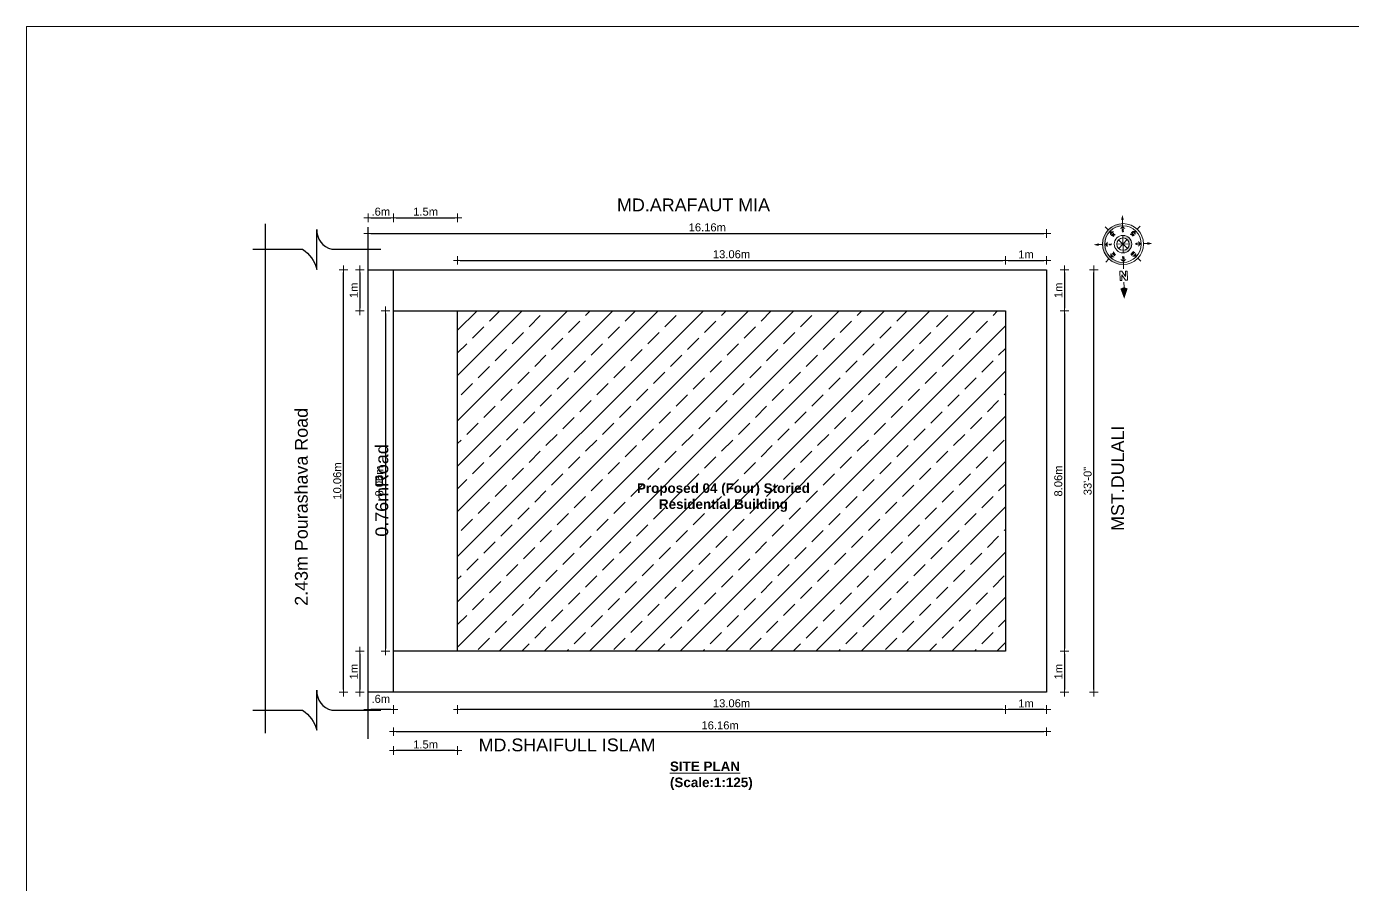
# Model space of a CAD drawing. Header units: inches. Extents: x -4010 to 92088, y -38563 to -1318.
# Drawn here: x 28242 to 29485, y -16698 to -15893 of the extents above; entities that cross this region are included whole.
import ezdxf
from ezdxf.enums import TextEntityAlignment as Align

# ---------------------------------------------------------------- set-up
doc = ezdxf.new("R2010")
doc.units = ezdxf.units.IN
doc.header["$MEASUREMENT"] = 0
doc.header["$PDMODE"] = 99
for name, color, linetype, lineweight in [('1-FOUNDATION DIM', 31, 'Continuous', 5), ('1-TXT', 4, 'Continuous', 5), ('DIM', 7, 'Continuous', 15), ('M-wall', 7, 'Continuous', 5)]:
    doc.layers.add(name, color=color, linetype=linetype, lineweight=lineweight)
doc.layers.add('Brick wall', color=3, linetype='Continuous')
doc.layers.add('TEX', color=7, linetype='Continuous')
doc.styles.add('ARIAL', font='arial.ttf')
doc.styles.add('ROMANS', font='romans')
doc.styles.get("Standard").update_dxf_attribs({"font": 'ARIALN.TTF'})
doc.dimstyles.new('3-8', dxfattribs={"dimscale": 1.25, "dimtxt": 6, "dimasz": 2, "dimexe": 0.18, "dimexo": 6, "dimgap": 0, "dimtad": 0, "dimdec": 0, "dimzin": 3, "dimdsep": 46, "dimlunit": 3, "dimtxsty": 'ARIAL', "dimblk": 'DD', "dimcen": 1, "dimse1": 1, "dimse2": 1, "dimclrd": 256, "dimclrt": 256, "dimadec": 0, "dimazin": 0, "dimtfac": 0.5, "dimtdec": 0, "dimtmove": 2, "dimatfit": 0, "dimfxl": 0.18, "dimtvp": 0.75, "dimfrac": 1, "dimtolj": 1, "dimtzin": 0, "dimarcsym": 0})

# ---------------------------------------------------------------- blocks, each defined once
blk = doc.blocks.new('DD')
for p, q in [((-1.6, 0), (1.6, 0)), ((0, 1.6), (0, -1.6))]:
    blk.add_line(p, q)
at = {"const_width": 0.3}
blk.add_lwpolyline([(-0.15, 0, 1), (0.15, 0, 1)], format="xyb", close=True, dxfattribs=at)
blk = doc.blocks.new('*D539')
at = {"layer": '1-FOUNDATION DIM', "lineweight": -2}
blk.add_line((28564.9, -16087.5), (29195.9, -16087.5), dxfattribs=at)
at = {"layer": 'Defpoints', "color": 0}
for p in [(29198.4, -16087.5), (28562.4, -16121.4), (29198.4, -16121.4)]:
    blk.add_point(p, dxfattribs=at)
at = {"layer": '1-FOUNDATION DIM', "lineweight": -2, "xscale": 2.5, "yscale": 2.5, "zscale": 2.5, "rotation": 180}
blk.add_blockref('DD', (28562.4, -16087.5), dxfattribs=at)
at = {"layer": '1-FOUNDATION DIM', "lineweight": -2, "xscale": 2.5, "yscale": 2.5, "zscale": 2.5}
blk.add_blockref('DD', (29198.4, -16087.5), dxfattribs=at)
at = {"layer": '1-FOUNDATION DIM', "insert": (28880.4, -16081.7), "char_height": 7.5, "attachment_point": 5, "style": 'ARIAL'}
blk.add_mtext('\\A1;16.16m', dxfattribs=at)
blk = doc.blocks.new('*D540')
at = {"layer": '1-FOUNDATION DIM', "lineweight": -2}
blk.add_line((28564.9, -16072.7), (28583.9, -16072.7), dxfattribs=at)
at = {"layer": 'Defpoints', "color": 0}
for p in [(28586.4, -16072.7), (28586.4, -16121.4), (28562.4, -16161)]:
    blk.add_point(p, dxfattribs=at)
at = {"layer": '1-FOUNDATION DIM', "lineweight": -2, "xscale": 2.5, "yscale": 2.5, "zscale": 2.5, "rotation": 180}
blk.add_blockref('DD', (28562.4, -16072.7), dxfattribs=at)
at = {"layer": '1-FOUNDATION DIM', "lineweight": -2, "xscale": 2.5, "yscale": 2.5, "zscale": 2.5}
blk.add_blockref('DD', (28586.4, -16072.7), dxfattribs=at)
at = {"layer": '1-FOUNDATION DIM', "insert": (28574.4, -16067), "char_height": 7.5, "attachment_point": 5, "style": 'ARIAL'}
blk.add_mtext('\\A1;.6m', dxfattribs=at)
blk = doc.blocks.new('*D541')
at = {"layer": '1-FOUNDATION DIM', "lineweight": -2}
blk.add_line((28588.9, -16072.7), (28643.9, -16072.7), dxfattribs=at)
at = {"layer": 'Defpoints', "color": 0}
for p in [(28646.4, -16072.7), (28586.4, -16121.4), (28646.4, -16160)]:
    blk.add_point(p, dxfattribs=at)
at = {"layer": '1-FOUNDATION DIM', "lineweight": -2, "xscale": 2.5, "yscale": 2.5, "zscale": 2.5, "rotation": 180}
blk.add_blockref('DD', (28586.4, -16072.7), dxfattribs=at)
at = {"layer": '1-FOUNDATION DIM', "lineweight": -2, "xscale": 2.5, "yscale": 2.5, "zscale": 2.5}
blk.add_blockref('DD', (28646.4, -16072.7), dxfattribs=at)
at = {"layer": '1-FOUNDATION DIM', "insert": (28616.4, -16067), "char_height": 7.5, "attachment_point": 5, "style": 'ARIAL'}
blk.add_mtext('\\A1;1.5m', dxfattribs=at)
blk = doc.blocks.new('*D542')
at = {"layer": '1-FOUNDATION DIM', "lineweight": -2}
blk.add_line((28648.9, -16112.6), (29157.3, -16112.6), dxfattribs=at)
at = {"layer": 'Defpoints', "color": 0}
for p in [(29159.8, -16112.6), (28646.4, -16161), (29159.8, -16160)]:
    blk.add_point(p, dxfattribs=at)
at = {"layer": '1-FOUNDATION DIM', "lineweight": -2, "xscale": 2.5, "yscale": 2.5, "zscale": 2.5, "rotation": 180}
blk.add_blockref('DD', (28646.4, -16112.6), dxfattribs=at)
at = {"layer": '1-FOUNDATION DIM', "lineweight": -2, "xscale": 2.5, "yscale": 2.5, "zscale": 2.5}
blk.add_blockref('DD', (29159.8, -16112.6), dxfattribs=at)
at = {"layer": '1-FOUNDATION DIM', "insert": (28903.1, -16106.9), "char_height": 7.5, "attachment_point": 5, "style": 'ARIAL'}
blk.add_mtext('\\A1;13.06m', dxfattribs=at)
blk = doc.blocks.new('*D543')
at = {"layer": '1-FOUNDATION DIM', "lineweight": -2}
blk.add_line((29162.3, -16112.6), (29195.9, -16112.6), dxfattribs=at)
at = {"layer": 'Defpoints', "color": 0}
for p in [(29198.4, -16112.6), (29198.4, -16121.4), (29159.8, -16160)]:
    blk.add_point(p, dxfattribs=at)
at = {"layer": '1-FOUNDATION DIM', "lineweight": -2, "xscale": 2.5, "yscale": 2.5, "zscale": 2.5, "rotation": 180}
blk.add_blockref('DD', (29159.8, -16112.6), dxfattribs=at)
at = {"layer": '1-FOUNDATION DIM', "lineweight": -2, "xscale": 2.5, "yscale": 2.5, "zscale": 2.5}
blk.add_blockref('DD', (29198.4, -16112.6), dxfattribs=at)
at = {"layer": '1-FOUNDATION DIM', "insert": (29179.1, -16107), "char_height": 7.5, "attachment_point": 5, "style": 'ARIAL'}
blk.add_mtext('\\A1;1m', dxfattribs=at)
blk = doc.blocks.new('*D380')
at = {"layer": '1-FOUNDATION DIM', "lineweight": -2}
blk.add_line((29215.2, -16123.9), (29215.2, -16157.5), dxfattribs=at)
at = {"layer": 'Defpoints', "color": 0}
for p in [(29198.4, -16121.4), (29159.8, -16160), (29215.2, -16160)]:
    blk.add_point(p, dxfattribs=at)
at = {"layer": '1-FOUNDATION DIM', "lineweight": -2, "xscale": 2.5, "yscale": 2.5, "zscale": 2.5}
for p, rotation in [((29215.2, -16121.4), 90), ((29215.2, -16160), 270)]:
    blk.add_blockref('DD', p, dxfattribs=dict(at, rotation=rotation))
at = {"layer": '1-FOUNDATION DIM', "insert": (29209.5, -16140.7), "char_height": 7.5, "attachment_point": 5, "rotation": 90, "style": 'ARIAL'}
blk.add_mtext('\\A1;1m', dxfattribs=at)
blk = doc.blocks.new('*D544')
at = {"layer": '1-FOUNDATION DIM', "lineweight": -2}
blk.add_line((29215.2, -16162.5), (29215.2, -16476.3), dxfattribs=at)
at = {"layer": 'Defpoints', "color": 0}
for p in [(29159.8, -16160), (29159.8, -16478.8), (29215.2, -16478.8)]:
    blk.add_point(p, dxfattribs=at)
at = {"layer": '1-FOUNDATION DIM', "lineweight": -2, "xscale": 2.5, "yscale": 2.5, "zscale": 2.5}
for p, rotation in [((29215.2, -16160), 90), ((29215.2, -16478.8), 270)]:
    blk.add_blockref('DD', p, dxfattribs=dict(at, rotation=rotation))
at = {"layer": '1-FOUNDATION DIM', "insert": (29209.4, -16319.4), "char_height": 7.5, "attachment_point": 5, "rotation": 90, "style": 'ARIAL'}
blk.add_mtext('\\A1;8.06m', dxfattribs=at)
blk = doc.blocks.new('*D545')
at = {"layer": '1-FOUNDATION DIM', "lineweight": -2}
blk.add_line((29215.2, -16481.3), (29215.2, -16514.9), dxfattribs=at)
at = {"layer": 'Defpoints', "color": 0}
for p in [(29159.8, -16478.8), (29198.4, -16517.4), (29215.2, -16517.4)]:
    blk.add_point(p, dxfattribs=at)
at = {"layer": '1-FOUNDATION DIM', "lineweight": -2, "xscale": 2.5, "yscale": 2.5, "zscale": 2.5}
for p, rotation in [((29215.2, -16478.8), 90), ((29215.2, -16517.4), 270)]:
    blk.add_blockref('DD', p, dxfattribs=dict(at, rotation=rotation))
at = {"layer": '1-FOUNDATION DIM', "insert": (29209.5, -16498.1), "char_height": 7.5, "attachment_point": 5, "rotation": 90, "style": 'ARIAL'}
blk.add_mtext('\\A1;1m', dxfattribs=at)
blk = doc.blocks.new('*D381')
at = {"layer": '1-FOUNDATION DIM', "lineweight": -2}
blk.add_line((29242.7, -16514.9), (29242.7, -16123.9), dxfattribs=at)
at = {"layer": 'Defpoints', "color": 0}
for p in [(29198.4, -16121.4), (29242.7, -16121.4), (29198.4, -16517.4)]:
    blk.add_point(p, dxfattribs=at)
at = {"layer": '1-FOUNDATION DIM', "lineweight": -2, "xscale": 2.5, "yscale": 2.5, "zscale": 2.5}
for p, rotation in [((29242.7, -16121.4), 90), ((29242.7, -16517.4), 270)]:
    blk.add_blockref('DD', p, dxfattribs=dict(at, rotation=rotation))
at = {"layer": '1-FOUNDATION DIM', "insert": (29236.9, -16319.4), "char_height": 7.5, "attachment_point": 5, "rotation": 90, "style": 'ARIAL'}
blk.add_mtext('\\A1;33\'-0"', dxfattribs=at)
blk = doc.blocks.new('*D382')
at = {"layer": '1-FOUNDATION DIM', "lineweight": -2}
blk.add_line((29195.9, -16533.5), (29162.3, -16533.5), dxfattribs=at)
at = {"layer": 'Defpoints', "color": 0}
for p in [(29159.8, -16478.8), (29198.4, -16517.4), (29159.8, -16533.5)]:
    blk.add_point(p, dxfattribs=at)
at = {"layer": '1-FOUNDATION DIM', "lineweight": -2, "xscale": 2.5, "yscale": 2.5, "zscale": 2.5, "rotation": 180}
blk.add_blockref('DD', (29159.8, -16533.5), dxfattribs=at)
at = {"layer": '1-FOUNDATION DIM', "lineweight": -2, "xscale": 2.5, "yscale": 2.5, "zscale": 2.5}
blk.add_blockref('DD', (29198.4, -16533.5), dxfattribs=at)
at = {"layer": '1-FOUNDATION DIM', "insert": (29179.1, -16527.9), "char_height": 7.5, "attachment_point": 5, "style": 'ARIAL'}
blk.add_mtext('\\A1;1m', dxfattribs=at)
blk = doc.blocks.new('*D546')
at = {"layer": '1-FOUNDATION DIM', "lineweight": -2}
blk.add_line((29157.3, -16533.5), (28648.9, -16533.5), dxfattribs=at)
at = {"layer": 'Defpoints', "color": 0}
for p in [(28646.4, -16478.8), (29159.8, -16478.8), (28646.4, -16533.5)]:
    blk.add_point(p, dxfattribs=at)
at = {"layer": '1-FOUNDATION DIM', "lineweight": -2, "xscale": 2.5, "yscale": 2.5, "zscale": 2.5, "rotation": 180}
blk.add_blockref('DD', (28646.4, -16533.5), dxfattribs=at)
at = {"layer": '1-FOUNDATION DIM', "lineweight": -2, "xscale": 2.5, "yscale": 2.5, "zscale": 2.5}
blk.add_blockref('DD', (29159.8, -16533.5), dxfattribs=at)
at = {"layer": '1-FOUNDATION DIM', "insert": (28903.1, -16527.8), "char_height": 7.5, "attachment_point": 5, "style": 'ARIAL'}
blk.add_mtext('\\A1;13.06m', dxfattribs=at)
blk = doc.blocks.new('*D547')
at = {"layer": '1-FOUNDATION DIM', "lineweight": -2}
blk.add_line((28643.9, -16572.1), (28588.9, -16572.1), dxfattribs=at)
at = {"layer": 'Defpoints', "color": 0}
for p in [(28646.4, -16478.8), (28586.4, -16517.4), (28586.4, -16572.1)]:
    blk.add_point(p, dxfattribs=at)
at = {"layer": '1-FOUNDATION DIM', "lineweight": -2, "xscale": 2.5, "yscale": 2.5, "zscale": 2.5, "rotation": 180}
blk.add_blockref('DD', (28586.4, -16572.1), dxfattribs=at)
at = {"layer": '1-FOUNDATION DIM', "lineweight": -2, "xscale": 2.5, "yscale": 2.5, "zscale": 2.5}
blk.add_blockref('DD', (28646.4, -16572.1), dxfattribs=at)
at = {"layer": '1-FOUNDATION DIM', "insert": (28616.4, -16566.4), "char_height": 7.5, "attachment_point": 5, "style": 'ARIAL'}
blk.add_mtext('\\A1;1.5m', dxfattribs=at)
blk = doc.blocks.new('*D548')
at = {"layer": '1-FOUNDATION DIM', "lineweight": -2}
blk.add_line((28583.9, -16533.5), (28564.9, -16533.5), dxfattribs=at)
at = {"layer": 'Defpoints', "color": 0}
for p in [(28562.4, -16517.4), (28586.4, -16517.4), (28562.4, -16533.5)]:
    blk.add_point(p, dxfattribs=at)
at = {"layer": '1-FOUNDATION DIM', "lineweight": -2, "xscale": 2.5, "yscale": 2.5, "zscale": 2.5, "rotation": 180}
blk.add_blockref('DD', (28562.4, -16533.5), dxfattribs=at)
at = {"layer": '1-FOUNDATION DIM', "lineweight": -2, "xscale": 2.5, "yscale": 2.5, "zscale": 2.5}
blk.add_blockref('DD', (28586.4, -16533.5), dxfattribs=at)
at = {"layer": '1-FOUNDATION DIM', "insert": (28574.4, -16517.4), "char_height": 7.5, "attachment_point": 5, "style": 'ARIAL'}
blk.add_mtext('\\A1;\\P.6m', dxfattribs=at)
blk = doc.blocks.new('*D549')
at = {"layer": '1-FOUNDATION DIM', "lineweight": -2}
blk.add_line((28588.9, -16554.3), (29195.9, -16554.3), dxfattribs=at)
at = {"layer": 'Defpoints', "color": 0}
for p in [(28586.4, -16478.8), (29198.4, -16478.8), (29198.4, -16554.3)]:
    blk.add_point(p, dxfattribs=at)
at = {"layer": '1-FOUNDATION DIM', "lineweight": -2, "xscale": 2.5, "yscale": 2.5, "zscale": 2.5, "rotation": 180}
blk.add_blockref('DD', (28586.4, -16554.3), dxfattribs=at)
at = {"layer": '1-FOUNDATION DIM', "lineweight": -2, "xscale": 2.5, "yscale": 2.5, "zscale": 2.5}
blk.add_blockref('DD', (29198.4, -16554.3), dxfattribs=at)
at = {"layer": '1-FOUNDATION DIM', "insert": (28892.4, -16548.5), "char_height": 7.5, "attachment_point": 5, "style": 'ARIAL'}
blk.add_mtext('\\A1;16.16m', dxfattribs=at)
blk = doc.blocks.new('*D550')
at = {"layer": '1-FOUNDATION DIM', "lineweight": -2}
blk.add_line((28554.8, -16123.9), (28554.8, -16157.5), dxfattribs=at)
at = {"layer": 'Defpoints', "color": 0}
for p in [(28562.4, -16121.4), (28554.8, -16160), (28586.4, -16160)]:
    blk.add_point(p, dxfattribs=at)
at = {"layer": '1-FOUNDATION DIM', "lineweight": -2, "xscale": 2.5, "yscale": 2.5, "zscale": 2.5}
for p, rotation in [((28554.8, -16121.4), 90), ((28554.8, -16160), 270)]:
    blk.add_blockref('DD', p, dxfattribs=dict(at, rotation=rotation))
at = {"layer": '1-FOUNDATION DIM', "insert": (28549.1, -16140.7), "char_height": 7.5, "attachment_point": 5, "rotation": 90, "style": 'ARIAL'}
blk.add_mtext('\\A1;1m', dxfattribs=at)
blk = doc.blocks.new('*D551')
at = {"layer": '1-FOUNDATION DIM', "lineweight": -2}
blk.add_line((28578.8, -16162.5), (28578.8, -16476.3), dxfattribs=at)
at = {"layer": 'Defpoints', "color": 0}
for p in [(28586.4, -16160), (28562.4, -16478.8), (28578.8, -16478.8)]:
    blk.add_point(p, dxfattribs=at)
at = {"layer": '1-FOUNDATION DIM', "lineweight": -2, "xscale": 2.5, "yscale": 2.5, "zscale": 2.5}
for p, rotation in [((28578.8, -16160), 90), ((28578.8, -16478.8), 270)]:
    blk.add_blockref('DD', p, dxfattribs=dict(at, rotation=rotation))
at = {"layer": '1-FOUNDATION DIM', "insert": (28573, -16319.4), "char_height": 7.5, "attachment_point": 5, "rotation": 90, "style": 'ARIAL'}
blk.add_mtext('\\A1;8.06m', dxfattribs=at)
blk = doc.blocks.new('*D383')
at = {"layer": '1-FOUNDATION DIM', "lineweight": -2}
blk.add_line((28554.8, -16481.3), (28554.8, -16514.9), dxfattribs=at)
at = {"layer": 'Defpoints', "color": 0}
for p in [(28562.4, -16478.8), (28554.8, -16517.4), (28562.4, -16517.4)]:
    blk.add_point(p, dxfattribs=at)
at = {"layer": '1-FOUNDATION DIM', "lineweight": -2, "xscale": 2.5, "yscale": 2.5, "zscale": 2.5}
for p, rotation in [((28554.8, -16478.8), 90), ((28554.8, -16517.4), 270)]:
    blk.add_blockref('DD', p, dxfattribs=dict(at, rotation=rotation))
at = {"layer": '1-FOUNDATION DIM', "insert": (28549.1, -16498.1), "char_height": 7.5, "attachment_point": 5, "rotation": 90, "style": 'ARIAL'}
blk.add_mtext('\\A1;1m', dxfattribs=at)
blk = doc.blocks.new('*D384')
at = {"layer": '1-FOUNDATION DIM', "lineweight": -2}
blk.add_line((28539.4, -16514.9), (28539.4, -16123.9), dxfattribs=at)
at = {"layer": 'Defpoints', "color": 0}
for p in [(28539.4, -16121.4), (28562.4, -16121.4), (28562.4, -16517.4)]:
    blk.add_point(p, dxfattribs=at)
at = {"layer": '1-FOUNDATION DIM', "lineweight": -2, "xscale": 2.5, "yscale": 2.5, "zscale": 2.5}
for p, rotation in [((28539.4, -16121.4), 90), ((28539.4, -16517.4), 270)]:
    blk.add_blockref('DD', p, dxfattribs=dict(at, rotation=rotation))
at = {"layer": '1-FOUNDATION DIM', "insert": (28533.6, -16319.4), "char_height": 7.5, "attachment_point": 5, "rotation": 90, "style": 'ARIAL'}
blk.add_mtext('\\A1;10.06m', dxfattribs=at)
blk = doc.blocks.new('Anno_North_J_Metric')
at = {"linetype": 'ByBlock', "lineweight": -2}
h = blk.add_hatch(color=0, dxfattribs=at)
h.paths.add_polyline_path([(-4.17, 0), (-4.68, 0, 1), (4.68, 0), (4.17, 0, -1)])
h.paths.add_polyline_path([(1.41, 0), (2, 0, 1), (-2, 0), (-1.41, 0, -1)])
at = {"color": 0, "linetype": 'ByBlock', "lineweight": -2}
for p, q in [((-3.31, 3.31), (-4.01, 4.01)), ((0, 4.68), (0, 5.67)), ((3.31, 3.31), (4.01, 4.01)), ((-4.68, 0), (-5.67, 0)), ((-4.68, 0), (-4.17, 0)), ((-1.41, 0), (-2, 0)), ((-1.41, 0), (1.41, 0)), ((1.41, 0), (-1.41, 0)), ((-1, 1), (1, -1)), ((-1, -1), (1, 1)), ((1, -1), (-1, 1)), ((1, 1), (-1, -1)), ((0, 1.41), (0, -1.41)), ((0, -1.41), (0, 1.41)), ((1.41, 0), (2, 0)), ((4.68, 0), (4.17, 0)), ((4.68, 0), (5.67, 0)), ((6.17, 0.4), (6.17, 0.82)), ((6.17, 0.82), (8.27, 0.82)), ((7.43, 0.4), (6.17, 0.4)), ((6.17, -0.44), (7.43, 0.4)), ((8.27, 0.4), (7.01, -0.44)), ((8.27, 0.82), (8.27, 0.4)), ((8.67, 0), (9.83, 0)), ((6.17, -0.86), (6.17, -0.44)), ((8.27, -0.86), (6.17, -0.86)), ((7.01, -0.44), (8.27, -0.44)), ((8.27, -0.44), (8.27, -0.86)), ((-3.31, -3.31), (-4.01, -4.01)), ((0, -4.68), (0, -5.67)), ((3.31, -3.31), (4.01, -4.01))]:
    blk.add_line(p, q, dxfattribs=at)
for radius in [4.68, 4.17, 2, 1.41]:
    blk.add_circle((0, 0), radius, dxfattribs=at)
for points in [[(-0.33, 5.5), (0, 5.67), (0, 6.67)], [(0, 6.67), (0.33, 5.5), (0, 5.67)], [(0, 4.17), (0.67, 3.5), (-0.67, 3.5)], [(-6.67, 0), (-5.5, 0.33), (-5.67, 0)], [(-5.5, -0.33), (-5.67, 0), (-6.67, 0)], [(-4.17, 0), (-3.5, 0.67), (-3.5, -0.67)], [(-2.95, 2.95), (-2, 2.95), (-2.95, 2)], [(2.95, 2.95), (2.95, 2), (2, 2.95)], [(4.17, 0), (3.5, -0.67), (3.5, 0.67)], [(12.5, 0), (10.17, 0.83), (9.83, 0)], [(9.83, 0), (10.17, -0.83), (12.5, 0)], [(-2.95, -2.95), (-2.95, -2), (-2, -2.95)], [(2.95, -2.95), (2, -2.95), (2.95, -2)], [(0, -4.17), (-0.67, -3.5), (0.67, -3.5)], [(0, -6.67), (-0.33, -5.5), (0, -5.67)], [(0.33, -5.5), (0, -5.67), (0, -6.67)]]:
    blk.add_solid(points, dxfattribs=at)
at = {"color": 0, "linetype": 'ByBlock', "lineweight": -2, "style": 'ROMANS'}
blk.add_text('W', height=0.5, dxfattribs=at).set_placement((0, 2.83), align=Align.CENTER)
for s, rotation, p in [('S', 270, (-3.33, 0)), ('SW', 45, (-2, 2)), ('NW', 315, (2, 2)), ('N', 270, (2.83, 0)), ('SE', 135, (-2, -2)), ('E', 180, (0, -2.67)), ('NE', 225, (2, -2))]:
    blk.add_text(s, height=0.5, rotation=rotation, dxfattribs=at).set_placement(p, align=Align.CENTER)

msp = doc.modelspace()

# ---------------------------------------------------------------- hatches: boundary and pattern name
at = {"layer": '1-TXT'}
h = msp.add_hatch(dxfattribs=at)
h.set_pattern_fill('ANSI33', color=256, scale=120, style=0)
h.set_pattern_definition([(45, (8269.056, 4725.378), (-21.213203, 21.213203), []), (45, (8290.27, 4725.378), (-21.213203, 21.213203), [15, -7.5])])
h.paths.add_polyline_path([(29159.81, -16159.968), (28646.41, -16159.968), (28646.41, -16478.768), (29159.81, -16478.768)])
h.paths.add_polyline_path([(28798.311, -16319.317), (28992.668, -16319.317), (28992.668, -16352.531), (28798.311, -16352.531)], flags=24)

# ---------------------------------------------------------------- linework, layer by layer
at = {"layer": '1-FOUNDATION DIM'}
msp.add_lwpolyline([(28242.348, -15893.413), (37083.326, -15893.413), (37083.326, -17501.775), (28242.348, -17501.775)], close=True, dxfattribs=at)
at = {"layer": 'Brick wall'}
for p, q in [((28466.41, -16555.717), (28466.41, -16078.421)), ((28562.41, -16561.092), (28562.41, -16081.441)), ((28562.41, -16121.368), (29198.41, -16121.368)), ((28586.41, -16517.368), (28586.41, -16121.368)), ((29198.41, -16121.368), (29198.41, -16517.368)), ((28586.41, -16159.968), (29159.81, -16159.968)), ((28646.41, -16478.768), (28646.41, -16159.968)), ((29159.81, -16159.968), (29159.81, -16478.768)), ((29159.81, -16478.768), (28586.41, -16478.768)), ((29198.41, -16517.368), (28562.41, -16517.368))]:
    msp.add_line(p, q, dxfattribs=at)
for points in [[(28454.41, -16102.2), (28501.1, -16102.2, -0.18502393), (28514.41, -16121.017), (28514.41, -16083.524, 0.3616375), (28528.577, -16102.2), (28574.41, -16102.2)], [(28454.41, -16534.266), (28501.1, -16534.266, -0.18502393), (28514.41, -16553.083), (28514.41, -16515.589, 0.3616375), (28528.577, -16534.266), (28574.41, -16534.266)]]:
    msp.add_lwpolyline(points, format="xyb", dxfattribs=at)

# ---------------------------------------------------------------- block references
at = {"layer": 'DIM', "ltscale": 500000, "xscale": 4.107415312456121, "yscale": 4.107415312457306, "zscale": 4.107415327752908, "rotation": 271.309834284907}
msp.add_blockref('Anno_North_J_Metric', (29270.028, -16097.354), dxfattribs=at)

# ---------------------------------------------------------------- texts
at = {"layer": 'Defpoints', "insert": (28895.489, -16321.567), "char_height": 9, "width": 207.99392, "attachment_point": 2}
msp.add_mtext('{\\fArial Rounded MT Bold|b0|i0|c0|p34;Proposed 04 (Four) Storied \\PResidential Building}', dxfattribs=at)
at = {"layer": 'M-wall', "insert": (28845.404, -16609.062), "char_height": 9, "width": 207.99392, "attachment_point": 7}
msp.add_mtext('{\\fArial Rounded MT Bold|b1|i0|c0|p34;\\LSITE PLAN\\P\\fArial Rounded MT Bold|b0|i0|c0|p34;\\l(Scale:1:125)}', dxfattribs=at)
at = {"layer": 'TEX', "char_height": 12, "width": 197.21471, "attachment_point": 5}
for s, insert in [('{\\fArial|b0|i0|c0|p34;MD.ARAFAUT MIA}', (28867.496, -16060.692)), ('{\\fArial|b0|i0|c0|p34;MD.SHAIFULL ISLAM}', (28748.966, -16566.883))]:
    msp.add_mtext(s, dxfattribs=dict(at, insert=insert))
at = {"layer": 'TEX', "char_height": 12, "width": 197.21471, "attachment_point": 5, "rotation": 90}
for s, insert in [('{\\fArial|b0|i0|c0|p34;2.43m Pourashava Road}', (28499.981, -16343.649)), ('{\\fArial|b0|i0|c0|p34;MST.DULALI}', (29265.055, -16316.831)), ('{\\fArial|b0|i0|c0|p34;0.76mRoad}', (28575.434, -16328.272))]:
    msp.add_mtext(s, dxfattribs=dict(at, insert=insert))

# ---------------------------------------------------------------- dimensions: what is measured, and where the dimension line sits
at = {"layer": '1-FOUNDATION DIM'}
for base, p1, p2, text, picture, middle in [((28586.41, -16072.697), (28562.41, -16160.968), (28586.41, -16121.368), '.6m', '*D540', (28574.41, -16066.953)), ((28646.41, -16072.697), (28586.41, -16121.368), (28646.41, -16159.968), '1.5m', '*D541', (28616.41, -16066.953)), ((29198.41, -16087.468), (28562.41, -16121.368), (29198.41, -16121.368), '16.16m', '*D539', (28880.41, -16081.724)), ((29159.81, -16112.627), (28646.41, -16160.968), (29159.81, -16159.968), '13.06m', '*D542', (28903.11, -16106.879)), ((29198.41, -16112.627), (29159.81, -16159.968), (29198.41, -16121.368), '1m', '*D543', (29179.11, -16106.979)), ((28586.41, -16572.114), (28646.41, -16478.768), (28586.41, -16517.368), '1.5m', '*D547', (28616.41, -16566.37)), ((29198.41, -16554.27), (28586.41, -16478.768), (29198.41, -16478.768), '16.16m', '*D549', (28892.41, -16548.526)), ((28646.41, -16533.514), (29159.81, -16478.768), (28646.41, -16478.768), '13.06m', '*D546', (28903.11, -16527.767)), ((29159.81, -16533.514), (29198.41, -16517.368), (29159.81, -16478.768), '1m', '*D382', (29179.11, -16527.866))]:
    dim = msp.add_linear_dim(base=base, p1=p1, p2=p2, text=text, dimstyle='3-8', dxfattribs=at)
    dim.commit()
    dim.dimension.update_dxf_attribs({"geometry": picture, "text_midpoint": middle})
for base, p1, p2, text, picture, middle in [((28539.369, -16121.368), (28562.41, -16517.368), (28562.41, -16121.368), '10.06m', '*D384', (28533.625, -16319.368)), ((28554.787, -16159.968), (28562.41, -16121.368), (28586.41, -16159.968), '1m', '*D550', (28549.139, -16140.668)), ((29215.166, -16159.968), (29198.41, -16121.368), (29159.81, -16159.968), '1m', '*D380', (29209.518, -16140.668)), ((28578.787, -16478.768), (28586.41, -16159.968), (28562.41, -16478.768), '8.06m', '*D551', (28573.043, -16319.368)), ((29215.166, -16478.768), (29159.81, -16159.968), (29159.81, -16478.768), '8.06m', '*D544', (29209.422, -16319.368)), ((28554.787, -16517.368), (28562.41, -16478.768), (28562.41, -16517.368), '1m', '*D383', (28549.139, -16498.068)), ((29215.166, -16517.368), (29159.81, -16478.768), (29198.41, -16517.368), '1m', '*D545', (29209.518, -16498.068))]:
    dim = msp.add_linear_dim(base=base, p1=p1, p2=p2, angle=90, text=text, dimstyle='3-8', dxfattribs=at)
    dim.commit()
    dim.dimension.update_dxf_attribs({"geometry": picture, "text_midpoint": middle})
dim = msp.add_linear_dim(base=(29242.652, -16121.368), p1=(29198.41, -16517.368), p2=(29198.41, -16121.368), angle=90, dimstyle='3-8', dxfattribs=at)
dim.commit()
dim.dimension.update_dxf_attribs({"geometry": '*D381', "text_midpoint": (29236.905, -16319.368)})
dim = msp.add_linear_dim(base=(28562.41, -16533.514), p1=(28586.41, -16517.368), p2=(28562.41, -16517.368), text='\\P.6m', dimstyle='3-8', dxfattribs=at)
dim.commit()
dim.dimension.update_dxf_attribs({"geometry": '*D548', "text_midpoint": (28574.41, -16517.368), "dimtype": 160})

doc.saveas('drawing.dxf')
